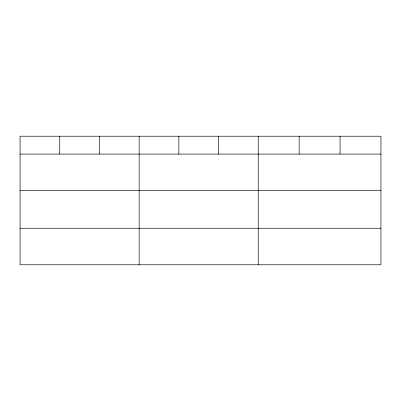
<?xml version="1.0" encoding="UTF-8"?>
<svg xmlns="http://www.w3.org/2000/svg" width="401" height="401" viewBox="0 0 401 401"><rect width="100%" height="100%" fill="white"/><g stroke="black" fill="none" stroke-linecap="round" stroke-linejoin="round"><path stroke-width="0.6" d="M380.95 190.62L380.95 136.22L20.05 136.22L20.05 264.78L380.95 264.78L380.95 190.62L20.05 190.62M20.05 154.089L380.95 154.089M20.05 228.254L380.95 228.254M340.048 136.22L340.048 154.089M299.146 136.22L299.146 154.089M258.244 136.22L258.244 264.78M218.545 136.22L218.545 154.089M178.846 136.22L178.846 154.089M139.147 136.22L139.147 264.78M99.448 136.22L99.448 154.089M59.749 136.22L59.749 154.089"/></g></svg>
